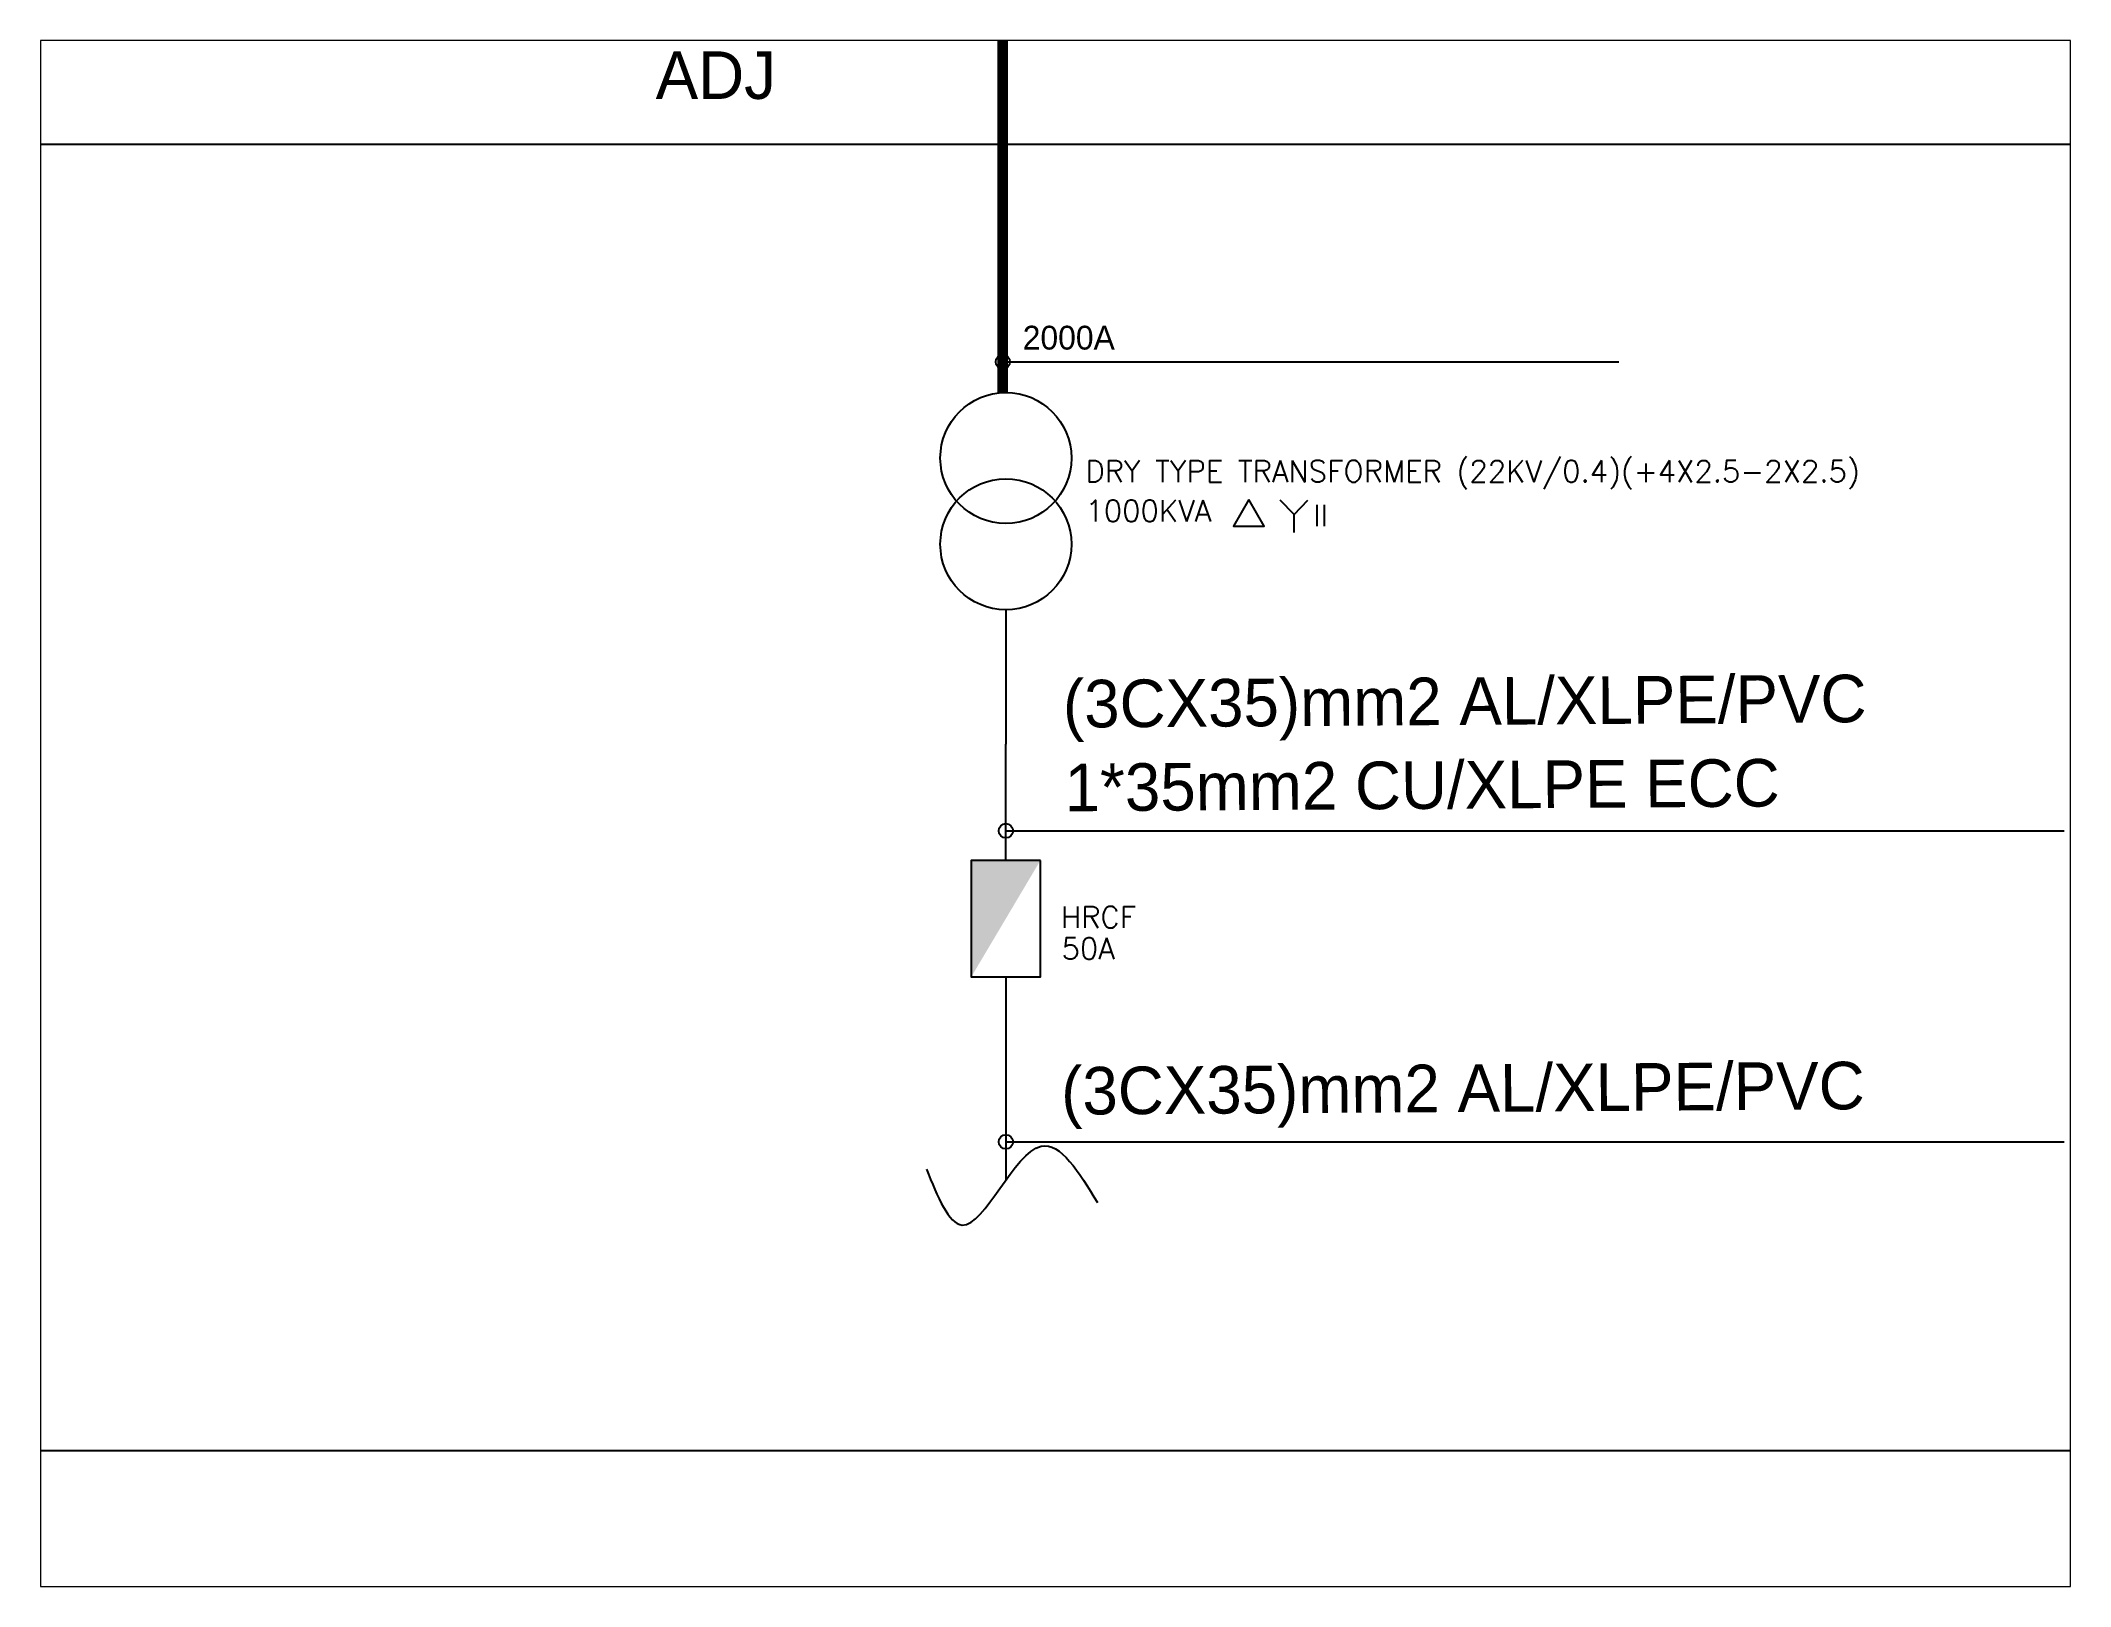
# Paper-space layout 'Layout1' of a CAD drawing. Header units: inches. Extents: x 1.05 to 9.45, y 0.8 to 7.2.
# The model-space entities are those that its viewports show. They can reach past a viewport. Long polylines and large blocks are cut down to what shows.
import ezdxf

# ---------------------------------------------------------------- set-up
doc = ezdxf.new("R2010")
doc.units = ezdxf.units.IN
doc.header["$MEASUREMENT"] = 0
doc.linetypes.add('B02 SLD$0$CENTER', pattern=[2, 1.25, -0.25, 0.25, -0.25])
doc.layers.get('0').update_dxf_attribs({"color": 5})
for name, color, linetype in [('B02 SLD$0$E-PANEL', 1, 'B02 SLD$0$CENTER'), ('B02 SLD$0$E-S', 4, 'Continuous'), ('B02 SLD$0$E-T25', 3, 'Continuous'), ('B02 SLD$0$XREF1$0$E-SLD', 4, 'Continuous'), ('E-TEXT', 40, 'Continuous'), ('ELEC', 4, 'Continuous')]:
    doc.layers.add(name, color=color, linetype=linetype)
doc.styles.add('B02 SLD$0$T25-200', font='Stencil.shx', dxfattribs={"width": 0.8, "height": 500})
doc.styles.add('ELEC', font='romans.shx')
doc.styles.get("Standard").update_dxf_attribs({"font": 'arial.ttf'})
doc.dimstyles.new('ISO-25', dxfattribs={"dimtxt": 2.5, "dimasz": 2.5, "dimexe": 1.25, "dimexo": 0.625, "dimtad": 1, "dimtxsty": 'Standard', "dimcen": 2.5, "dimadec": 0, "dimazin": 0, "dimtfac": 1, "dimtmove": 0, "dimatfit": 3, "dimfxl": 1, "dimarcsym": 0})

msp = doc.modelspace()

# ---------------------------------------------------------------- linework, layer by layer
for points in [[(487617, 347869), (487617, 347869)], [(435635, 336138), (532380, 336138)], [(435635, 336138), (532380, 336138)], [(435635, 336136), (532380, 336136)]]:
    msp.add_lwpolyline(points)
at = {"color": 6}
for points in [[(487649, 344966), (487649, 343556)], [(487649, 342333), (487649, 343556)], [(487649, 341111), (487650, 340248)], [(487650, 340248), (487650, 338978)]]:
    msp.add_lwpolyline(points, dxfattribs=at)
at = {"layer": 'B02 SLD$0$E-PANEL', "ltscale": 0.1}
msp.add_lwpolyline([(467688, 349857), (509822, 349857), (509822, 357857), (467688, 357857)], dxfattribs=at)
at = {"layer": 'B02 SLD$0$E-S'}
msp.add_spline([(486815, 339092, 0), (487191, 338504, 0), (488019, 339332, 0), (488610, 338741, 0)], degree=3, dxfattribs=at)
at = {"layer": 'B02 SLD$0$XREF1$0$E-SLD', "color": 2, "const_width": 112}
for points in [[(487617, 351440), (487617, 349045)], [(487617, 349045), (487617, 347869)], [(487617, 347869), (487617, 347247)]]:
    msp.add_lwpolyline(points, dxfattribs=at)
at = {"layer": 'E-TEXT', "ltscale": 1000}
for points in [[(494115, 342645), (498760, 342645)], [(494115, 339378), (498760, 339378)]]:
    msp.add_lwpolyline(points, dxfattribs=at)
at = {"layer": 'ELEC'}
for p, q in [((490674, 345965), (490528, 346116)), ((490674, 345965), (490819, 346116)), ((490674, 345777), (490674, 345965))]:
    msp.add_line(p, q, dxfattribs=at)
for points in [[(490198, 346123), (490038, 345845), (490359, 345845)], [(488011, 342333), (487286, 342333), (487286, 341111), (488011, 341111)]]:
    msp.add_lwpolyline(points, close=True, dxfattribs=at)
for centre in [(487649, 346560), (487649, 345654)]:
    msp.add_circle(centre, 688, dxfattribs=at)
msp.add_solid([(487286, 342333), (488011, 342333), (487286, 341111)], dxfattribs=at)

# ---------------------------------------------------------------- texts
at = {"layer": 'B02 SLD$0$E-T25', "color": 5, "style": 'B02 SLD$0$T25-200'}
for s, height, p in [('ADJ', 500, (483973, 350331, -2148734769)), ('2000A', 250, (487826, 347699))]:
    msp.add_text(s, height=height, dxfattribs=at).set_placement(p)
for s, p in [('(3CX35)mm2 AL/XLPE/PVC', (488250, 343728)), ('1*35mm2 CU/XLPE ECC', (488268, 342849)), ('(3CX35)mm2 AL/XLPE/PVC', (488231, 339663))]:
    msp.add_text(s, height=500, rotation=0.3906, dxfattribs=at).set_placement(p)
at = {"layer": 'E-TEXT', "style": 'ELEC'}
for s, p in [('DRY TYPE TRANSFORMER (22KV/0.4)(+4X2.5-2X2.5)', (488484, 346308)), ('1000KVA', (488484, 345892)), ('II', (490876, 345843)), ('HRCF', (488227, 341626)), ('50A', (488234, 341296))]:
    msp.add_text(s, height=225, dxfattribs=at).set_placement(p)

# ---------------------------------------------------------------- leaders
at = {"layer": 'E-TEXT', "ltscale": 1000}
for points in [[(487617, 347570), (494082, 347570)], [(487649, 342645), (494115, 342645)], [(487649, 339378), (494115, 339378)]]:
    msp.add_leader(points, dimstyle='ISO-25', override={"dimasz": 150, "dimtad": 0, "dimldrblk": 'DotBlank'}, dxfattribs=at)

psp = doc.layouts.get("Layout1")

# ---------------------------------------------------------------- viewports
at = {"layer": '0'}
psp.add_viewport(center=(5.25, 4), size=(8.4, 6.4), view_center_point=(488170.0226, 342826.5105), view_height=16234.921797, dxfattribs=at)

doc.saveas('drawing.dxf')
